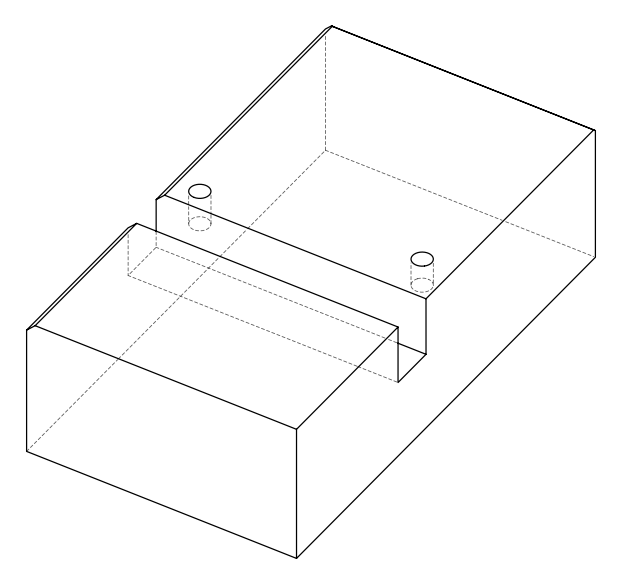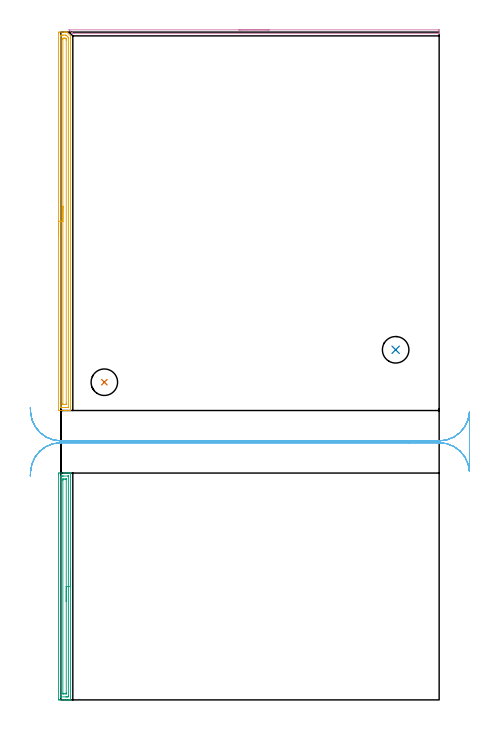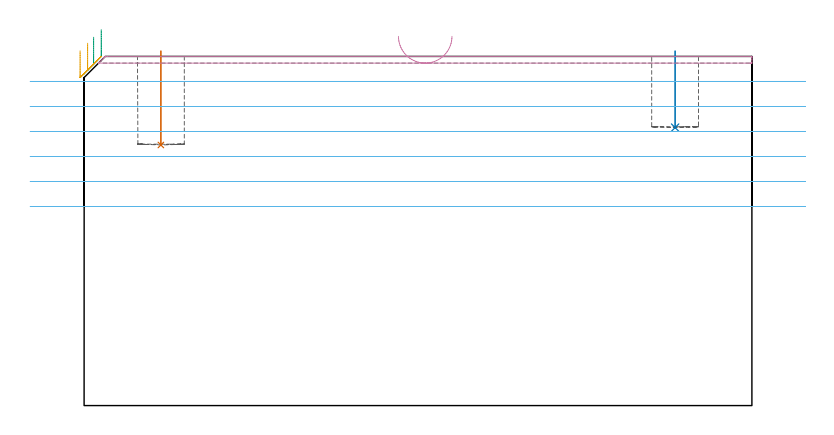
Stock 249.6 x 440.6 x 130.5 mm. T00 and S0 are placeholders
(PLAN: 6 operations, 2 tool changes, 20.9 min)
(1 INDEXABLE_INSERT_DRILL_BLIND_HOLE_FROM_SOLID | STEP1POCKET | NXT0302_006 | 0.14 min | 7895 mm3)
(2 INDEXABLE_INSERT_DRILL_BLIND_HOLE_FROM_SOLID_1 | STEP1POCKET_1 | NXT0302_006 | 0.12 min | 6335 mm3)
(3 AREA_MILL | FG_CHAMFER_SURFACE | UGT0205_001 | 3.81 min | 4826 mm3)
(4 AREA_MILL_1 | FG_CHAMFER_SURFACE_1 | UGT0205_001 | 2.1 min | 768 mm3)
(5 AREA_MILL_2 | FG_CHAMFER_SURFACE_2 | UGT0205_001 | 6.2 min | 7928 mm3)
(6 MILL_RECTANGULAR_SLOT | SLOT_RECTANGULAR | UGT0201_019 | Follow Part, ap 10, ae 75% | 8.49 min | 576834 mm3)
(TOOL NXT0302_006 | Index. Insert Drill 17.5mm [880-D1750L25-05] | D17.5 PA176 FL88 Z2)
(TOOL UGT0205_001 | Chamfer Mill 20 x 3 x 45 deg. | D20 FL50 Z2)
(TOOL UGT0201_019 | End mill 40 mm | D40 FL63 Z6)
(OP 1 INDEXABLE_INSERT_DRILL_BLIND_HOLE_FROM_SOLID)
G17 G21 G94 G90
T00 M6
G54
G17 G0 G90 X28.7 Y209.6 S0 M3
G43 Z140.5 H1
G94 G81 G98 Z97.4 F250. R132.5
G80
M5
M2
(OP 2 INDEXABLE_INSERT_DRILL_BLIND_HOLE_FROM_SOLID_1)
G17 G21 G94 G90
T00 M6
G54
G17 G0 G90 X220.9 Y231. S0 M3
G43 Z140.5 H1
G94 G81 G98 Z103.9 F250. R132.5
G80
M5
M2
(OP 3 AREA_MILL)
G17 G21 G94 G90
T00 M6
G54
G17 G0 G90 X6.4 Y84.85 S1061 M3
G43 Z140.5 H0
G94 G1 Y84.812 Z139.628 F250.
Y84.698 Z138.763
Y84.509 Z137.912
Y84.247 Z137.08
Y83.913 Z136.274
Y83.51 Z135.5
Y83.041 Z134.764
Y82.51 Z134.072
Y81.921 Z133.429
Y81.278 Z132.839
Y80.586 Z132.308
Y79.85 Z131.84
Y79.076 Z131.437
Y78.27 Z131.103
Y77.438 Z130.841
Y76.586 Z130.652
Y75.722 Z130.538
Y74.85 Z130.5
Y0.183
X6.404 Y0.001 Z130.494
X6.048 Y0. Z130.147
X5.81 Z129.91
X5.09 Z129.185
X3.85 Z127.947
X2.554 Z126.65
X-1.07 Y0.001 Z123.027
X-1.294 Y0.004 Z122.804
X-1.492 Y0.01 Z122.605
X-1.496 Y0.197 Z122.602
X-1.499 Y0.63 Z122.601
Y149.07
X-1.496 Y149.503 Z122.602
X-1.492 Y149.69 Z122.606
X-1.07 Y149.7 Z123.027
X3.33 Z127.425
X4.73 Z128.826
X5.09 Z129.185
X5.81 Z129.91
X6.048 Z130.147
X6.404 Y149.699 Z130.494
X6.4 Y149.517 Z130.5
Y74.85
X4.986 Z129.086
X4.985 Y2.525 Z129.085
X4.984 Y2.419 Z129.084
X4.979 Y2.034 Z129.079
X4.612 Y2.009 Z128.712
X4.21 Y2.003 Z128.31
X3.742 Y2. Z127.842
X3.33 Z127.43
X0.222 Z124.322
X0.004 Y2.001 Z124.104
X-0.03 Y2.004 Z124.07
X-0.066 Y2.01 Z124.034
X-0.079 Y2.019 Z124.021
X-0.081 Y2.047 Z124.019
X-0.085 Y2.312 Z124.015
Y147.175
X-0.084 Y147.281 Z124.016
X-0.079 Y147.666 Z124.021
X0.287 Y147.691 Z124.387
X0.69 Y147.697 Z124.79
X1.158 Y147.7 Z125.258
X1.57 Z125.67
X4.678 Z128.778
X4.896 Y147.699 Z128.996
X4.93 Y147.696 Z129.03
X4.966 Y147.69 Z129.066
X4.979 Y147.681 Z129.079
X4.981 Y147.653 Z129.081
X4.985 Y147.388 Z129.085
X4.986 Y74.85 Z129.086
X3.571 Z127.671
Y4.856
X3.569 Y4.207 Z127.669
X3.567 Y4.085 Z127.667
X3.565 Y4.026 Z127.665
X3.558 Y4.009 Z127.658
X3.529 Y4.005 Z127.629
X3.33 Y4.002 Z127.43
X2.654 Y4. Z126.754
X1.773 Z125.873
X1.57 Y4.002 Z125.67
X1.367 Y4.008 Z125.467
X1.342 Y4.01 Z125.442
X1.335 Y4.02 Z125.435
X1.332 Y4.06 Z125.432
X1.33 Y4.125 Z125.43
X1.329 Y4.207 Z125.429
X1.328 Y4.453 Z125.428
X1.329 Y144.844 Z125.429
X1.33 Y145.493 Z125.43
X1.333 Y145.615 Z125.433
X1.335 Y145.674 Z125.435
X1.342 Y145.691 Z125.442
X1.371 Y145.695 Z125.471
X1.57 Y145.698 Z125.67
X2.246 Y145.7 Z126.346
X3.126 Z127.226
X3.33 Y145.698 Z127.43
X3.533 Y145.692 Z127.633
X3.557 Y145.69 Z127.657
X3.565 Y145.679 Z127.665
X3.568 Y145.64 Z127.668
X3.57 Y145.575 Z127.67
X3.571 Y145.493 Z127.671
Y145.248
Y74.85
Y73.978 Z127.709
Y73.113 Z127.823
Y72.262 Z128.012
Y71.43 Z128.274
Y70.624 Z128.608
Y69.85 Z129.011
Y69.114 Z129.48
Y68.422 Z130.011
Y67.779 Z130.6
Y67.19 Z131.244
Y66.658 Z131.936
Y66.19 Z132.671
Y65.787 Z133.445
Y65.453 Z134.251
Y65.191 Z135.083
Y65.002 Z135.935
Y64.888 Z136.8
Y64.85 Z137.671
G0 Z140.5
M5
M2
(OP 4 AREA_MILL_1)
G17 G21 G94 G90
T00 M6
G54
G17 G0 G90 X117.5 Y442.1 S1061 M3
G43 Z140.5 H0
Z138.
G94 G1 X117.538 Z137.128 F250.
X117.652 Z136.263
X117.841 Z135.412
X118.103 Z134.58
X118.437 Z133.774
X118.84 Z133.
X119.308 Z132.264
X119.84 Z131.572
X120.429 Z130.929
X121.072 Z130.34
X121.764 Z129.808
X122.5 Z129.34
X123.274 Z128.937
X124.08 Z128.603
X124.912 Z128.341
X125.764 Z128.152
X126.628 Z128.038
X127.5 Z128.
X248.983
X249.24 Y442.098 Z128.002
X249.597 Y442.091 Z128.005
X249.599 Y442.059 Z128.038
X249.6 Y440.85 Z129.245
Y440.183 Z129.917
Y439.885 Z130.214
Y439.742 Z130.35
X249.59 Y439.603 Z130.488
X249.43 Y439.6 Z130.5
X8.696
X7.898 Y439.606 Z130.491
X7.803 Y439.697 Z130.4
X7.523 Y439.974 Z130.12
X7.357 Y440.142 Z129.956
X5.408 Y442.092 Z128.006
X5.417 Y442.095 Z128.005
X5.57 Y442.1 Z128.
X127.5
X128.372 Z128.038
X129.236 Z128.152
X130.088 Z128.341
X130.92 Z128.603
X131.726 Z128.937
X132.5 Z129.34
X133.236 Z129.808
X133.928 Z130.34
X134.571 Z130.929
X135.16 Z131.572
X135.692 Z132.264
X136.16 Z133.
X136.563 Z133.774
X136.897 Z134.58
X137.159 Z135.412
X137.348 Z136.263
X137.462 Z137.128
X137.5 Z138.
G0 Z140.5
M5
M2
(OP 5 AREA_MILL_2)
G17 G21 G94 G90
T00 M6
G54
G17 G0 G90 X-1.5 Y305.75 S1061 M3
G43 Z140.5 H0
Z132.6
G94 G1 Y305.788 Z131.728 F250.
Y305.902 Z130.863
Y306.091 Z130.012
Y306.353 Z129.18
Y306.687 Z128.374
Y307.09 Z127.6
Y307.558 Z126.864
Y308.09 Z126.172
Y308.679 Z125.529
Y309.322 Z124.94
Y310.014 Z124.408
Y310.75 Z123.94
Y311.524 Z123.537
Y312.33 Z123.203
Y313.162 Z122.941
Y314.014 Z122.752
Y314.878 Z122.638
Y315.75 Z122.6
X-1.499 Y439.977 Z122.601
X-1.496 Y440.409 Z122.602
X-1.491 Y440.59 Z122.605
X-1.07 Y440.6 Z123.026
X0.69 Z124.785
X2.103 Z126.199
X2.45 Z126.545
X3.144 Z127.244
X3.816 Z127.916
X3.864 Y440.599 Z127.962
X3.899 Y440.59 Z127.996
X3.941 Y440.56 Z128.038
X6.31 Y438.189 Z130.408
X6.394 Y438.102 Z130.492
X6.4 Y437.296 Z130.5
Y191.076
X6.404 Y190.901 Z130.494
X6.06 Y190.9 Z130.16
X5.784 Z129.884
X5.09 Z129.185
X3.863 Z127.96
X3.33 Z127.424
X2.716 Z126.812
X-1.07 Y190.901 Z123.027
X-1.294 Y190.904 Z122.804
X-1.492 Y190.91 Z122.606
X-1.496 Y191.09 Z122.602
X-1.499 Y191.523 Z122.601
X-1.5 Y315.75 Z122.6
X-0.086 Z124.014
X-0.085 Y438.083 Z124.015
X-0.084 Y438.189 Z124.016
X-0.079 Y438.574 Z124.021
X0.294 Y438.592 Z124.394
X0.69 Y438.597 Z124.79
X1.166 Y438.6 Z125.266
X1.57 Z125.67
X2.928 Y438.598 Z127.028
X3.33 Y438.59 Z127.43
X3.459 Y438.579 Z127.559
X3.591 Y438.452 Z127.691
X3.86 Y438.189 Z127.96
X4.21 Y437.84 Z128.31
X4.751 Y437.296 Z128.851
X4.936 Y437.102 Z129.036
X4.979 Y437.045 Z129.079
X4.981 Y437. Z129.081
X4.983 Y436.902 Z129.083
X4.985 Y436.508 Z129.085
X4.986 Y436.402 Z129.086
X4.985 Y193.417 Z129.085
X4.984 Y193.311 Z129.084
X4.979 Y192.926 Z129.079
X4.606 Y192.908 Z128.706
X4.21 Y192.903 Z128.31
X3.734 Y192.9 Z127.834
X3.33 Z127.43
X2.45 Z126.55
X0.214 Z124.314
X0.003 Y192.902 Z124.103
X-0.03 Y192.904 Z124.07
X-0.063 Y192.91 Z124.037
X-0.079 Y192.916 Z124.021
X-0.08 Y192.942 Z124.02
X-0.085 Y193.204 Z124.015
X-0.086 Y315.75 Z124.014
X1.328 Z125.428
X1.329 Y435.753 Z125.429
X1.331 Y436.402 Z125.431
X1.333 Y436.524 Z125.433
X1.335 Y436.578 Z125.435
X1.383 Y436.592 Z125.483
X1.57 Y436.596 Z125.67
X2.255 Y436.6 Z126.355
X2.45 Y436.598 Z126.55
X2.645 Y436.594 Z126.745
X3.007 Y436.581 Z127.107
X3.197 Y436.402 Z127.297
X3.33 Y436.269 Z127.43
X3.515 Y436.077 Z127.615
X3.559 Y436.03 Z127.659
X3.564 Y435.916 Z127.664
X3.569 Y435.753 Z127.669
X3.571 Y435.508 Z127.671
Y435.263
Y195.747
X3.569 Y195.098 Z127.669
X3.567 Y194.976 Z127.667
X3.565 Y194.922 Z127.665
X3.517 Y194.908 Z127.617
X3.33 Y194.904 Z127.43
X2.645 Y194.9 Z126.745
X2.45 Z126.55
X1.765 Y194.901 Z125.865
X1.57 Y194.904 Z125.67
X1.376 Y194.91 Z125.476
X1.335 Y194.916 Z125.435
X1.332 Y194.951 Z125.432
X1.33 Y195.016 Z125.43
X1.329 Y195.098 Z125.429
X1.328 Y195.343 Z125.428
Y315.75
Y316.622 Z125.466
Y317.486 Z125.58
Y318.338 Z125.769
Y319.17 Z126.031
Y319.976 Z126.365
Y320.75 Z126.768
Y321.486 Z127.237
Y322.178 Z127.768
Y322.821 Z128.357
Y323.41 Z129.001
Y323.942 Z129.693
Y324.41 Z130.428
Y324.813 Z131.202
Y325.147 Z132.008
Y325.409 Z132.84
Y325.598 Z133.692
Y325.712 Z134.557
Y325.75 Z135.428
G0 Z140.5
M5
M2
(OP 6 MILL_RECTANGULAR_SLOT)
G17 G21 G94 G90
T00 M6
G54
G17 G0 G90 X-20.134 Y147.8 S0 M3
G43 Z140.5 H0
Z121.15
G94 G1 X-19.97 Y150.795 F250.
G2 X-0.32 Y169.697 R20. F500.
X0. Y169.7 R20. F449.
G1 X229.68
X249.6 F500.
G2 X269.57 Y150.795 R20.
G1 X269.6
Y189.805
X269.57
G2 X249.6 Y170.9 R20.
G1 X0.
G2 X-19.97 Y189.805 R20.
G1 X-20.134 Y192.8 F250.
G0 Y147.8 Z111.8
G1 X-19.97 Y150.795
G2 X-0.32 Y169.697 R20. F500.
X0. Y169.7 R20. F429.
G1 X229.68
X249.6 F500.
G2 X269.57 Y150.795 R20.
G1 X269.6
Y189.805
X269.57
G2 X249.6 Y170.9 R20.
G1 X0.
G2 X-19.97 Y189.805 R20.
G1 X-20.134 Y192.8 F250.
G0 Y147.8 Z102.45
G1 X-19.97 Y150.795
G2 X-0.32 Y169.697 R20. F500.
X0. Y169.7 R20. F445.
G1 X229.68
X249.6 F500.
G2 X269.57 Y150.795 R20.
G1 X269.6
Y189.805
X269.57
G2 X249.6 Y170.9 R20.
G1 X0.
G2 X-19.97 Y189.805 R20.
G1 X-20.134 Y192.8 F250.
G0 Y147.8 Z93.1
G1 X-19.97 Y150.795
G2 X-0.32 Y169.697 R20. F500.
X0. Y169.7 R20. F429.
G1 X229.68
X249.6 F500.
G2 X269.57 Y150.795 R20.
G1 X269.6
Y189.805
X269.57
G2 X249.6 Y170.9 R20.
G1 X0.
G2 X-19.97 Y189.805 R20.
G1 X-20.134 Y192.8 F250.
G0 Y147.8 Z83.75
G1 X-19.97 Y150.795
G2 X-0.32 Y169.697 R20. F500.
X0. Y169.7 R20. F429.
G1 X229.68
X249.6 F500.
G2 X269.57 Y150.795 R20.
G1 X269.6
Y189.805
X269.57
G2 X249.6 Y170.9 R20.
G1 X0.
G2 X-19.97 Y189.805 R20.
G1 X-20.134 Y192.8 F250.
G0 Y147.8 Z74.4
G1 X-19.97 Y150.795
G2 X-0.32 Y169.697 R20. F500.
X0. Y169.7 R20. F445.
G1 X229.68
X249.6 F500.
G2 X269.57 Y150.795 R20.
G1 X269.6
Y189.805
X269.57
G2 X249.6 Y170.9 R20.
G1 X0.
G2 X-19.97 Y189.805 R20.
G1 X-20.134 Y192.8 F250.
G0 Z140.5
M5
M2
